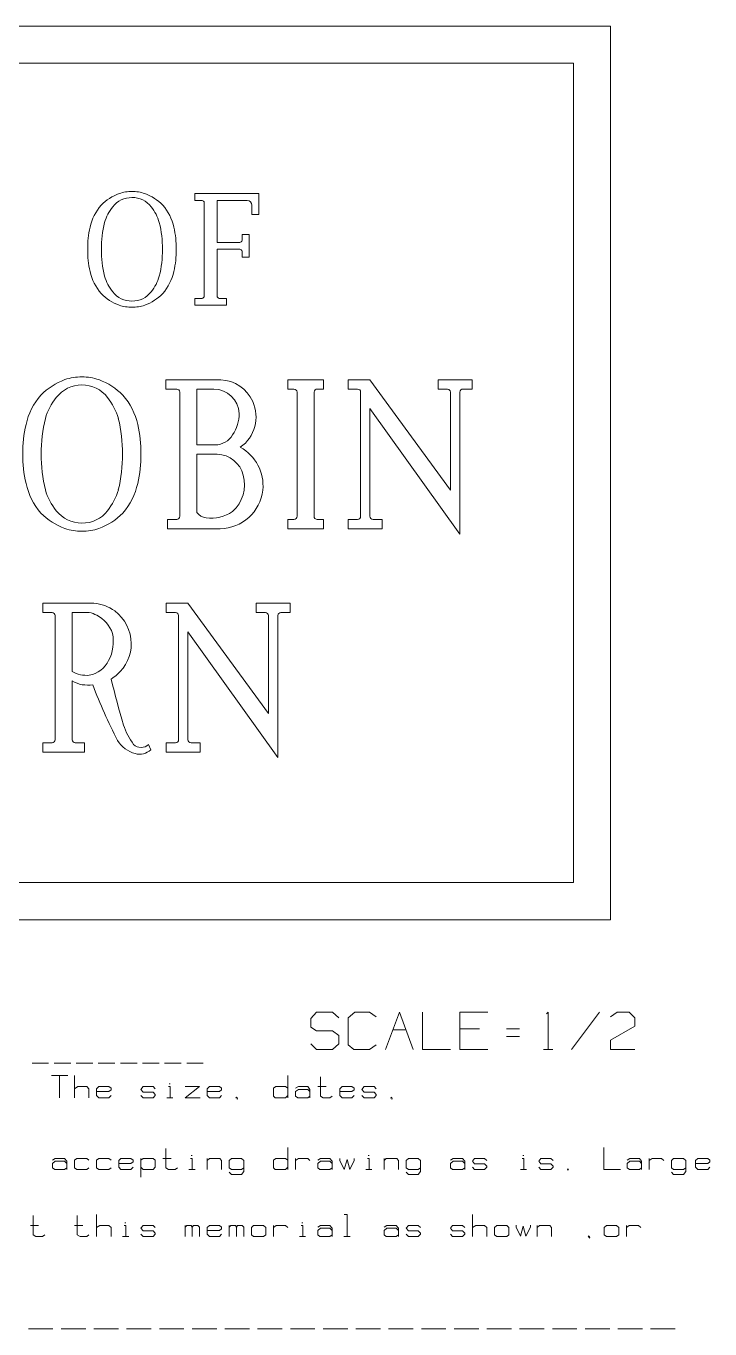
# Model space of a CAD drawing. Header units: inches. Extents: x -6.8 to 6.7, y -3 to 6.
# Drawn here: x 2.07 to 6.67, y -2.75 to 6 of the extents above; entities that cross this region are included whole.
import ezdxf

# ---------------------------------------------------------------- set-up
doc = ezdxf.new("R2010")
doc.units = ezdxf.units.IN
doc.header["$MEASUREMENT"] = 0

msp = doc.modelspace()

# ---------------------------------------------------------------- linework, layer by layer
at = {"color": 7, "linetype": 'Continuous', "lineweight": 5}
for p, q in [((6, 6), (-6, 6)), ((6, 0), (6, 6)), ((5.75, 5.75), (-5.75, 5.75)), ((5.75, 5.75), (5.75, 0.25)), ((3.208, 4.8281), (3.208, 4.875)), ((3.208, 4.875), (3.6377, 4.875)), ((3.2552, 4.8281), (3.208, 4.8281)), ((3.2702, 4.1876), (3.2702, 4.8131)), ((3.5596, 4.8285), (3.3565, 4.8285)), ((3.3565, 4.8285), (3.3565, 4.5473)), ((3.6377, 4.875), (3.6377, 4.7348)), ((3.5903, 4.7348), (3.5903, 4.797)), ((3.6377, 4.7348), (3.5903, 4.7348)), ((3.5239, 4.5623), (3.5239, 4.6012)), ((3.5239, 4.6012), (3.571, 4.6012)), ((3.571, 4.6012), (3.571, 4.4473)), ((3.3565, 4.5473), (3.5082, 4.5473)), ((3.5082, 4.5013), (3.3565, 4.5013)), ((3.3565, 4.5013), (3.3565, 4.1876)), ((3.5239, 4.4473), (3.5239, 4.4863)), ((3.571, 4.4473), (3.5239, 4.4473)), ((3.208, 4.125), (3.208, 4.1719)), ((3.208, 4.1719), (3.2552, 4.1719)), ((3.4186, 4.125), (3.208, 4.125)), ((3.3714, 4.1719), (3.4186, 4.1719)), ((3.4186, 4.1719), (3.4186, 4.125)), ((3.0126, 3.5625), (3.0126, 3.625)), ((3.0126, 3.625), (3.3816, 3.625)), ((3.8311, 3.5625), (3.8311, 3.625)), ((3.8311, 3.625), (4.0711, 3.625)), ((4.0711, 3.625), (4.0711, 3.5625)), ((4.2375, 3.5625), (4.2375, 3.625)), ((4.2375, 3.625), (4.3835, 3.625)), ((4.3835, 3.625), (4.9255, 2.885)), ((4.8415, 3.5625), (4.8415, 3.625)), ((4.8415, 3.625), (5.0705, 3.625)), ((5.0705, 3.625), (5.0705, 3.5625)), ((3.0856, 3.5625), (3.0126, 3.5625)), ((3.1056, 2.7085), (3.1056, 3.5425)), ((3.3346, 3.563), (3.2206, 3.563)), ((3.2206, 3.563), (3.2206, 3.188)), ((3.8731, 3.5625), (3.8311, 3.5625)), ((3.8941, 2.7085), (3.8941, 3.5425)), ((4.0081, 3.5425), (4.0081, 2.7085)), ((4.0711, 3.5625), (4.0291, 3.5625)), ((4.3005, 3.5625), (4.2375, 3.5625)), ((4.3205, 2.7085), (4.3205, 3.5425)), ((4.9045, 3.5625), (4.8415, 3.5625)), ((4.9255, 2.885), (4.9255, 3.5425)), ((4.9875, 3.5425), (4.9875, 2.588)), ((5.0705, 3.5625), (5.0085, 3.5625)), ((4.9875, 2.588), (4.3835, 3.432)), ((4.3835, 3.432), (4.3835, 2.7085)), ((3.2206, 3.188), (3.3436, 3.188)), ((3.3566, 3.125), (3.2206, 3.125)), ((3.2206, 3.125), (3.2206, 2.734)), ((3.0226, 2.625), (3.0226, 2.6875)), ((3.0226, 2.6875), (3.0856, 2.6875)), ((3.3766, 2.625), (3.0226, 2.625)), ((3.8311, 2.625), (3.8311, 2.6875)), ((3.8311, 2.6875), (3.8731, 2.6875)), ((4.0711, 2.625), (3.8311, 2.625)), ((4.0291, 2.6875), (4.0711, 2.6875)), ((4.0711, 2.6875), (4.0711, 2.625)), ((4.2375, 2.625), (4.2375, 2.6875)), ((4.2375, 2.6875), (4.3005, 2.6875)), ((4.4665, 2.625), (4.2375, 2.625)), ((4.4045, 2.6875), (4.4665, 2.6875)), ((4.4665, 2.6875), (4.4665, 2.625)), ((2.1848, 2.0625), (2.1848, 2.125)), ((2.1848, 2.125), (2.5288, 2.125)), ((3.0147, 2.0625), (3.0147, 2.125)), ((3.0147, 2.125), (3.1607, 2.125)), ((3.1607, 2.125), (3.7027, 1.385)), ((3.6187, 2.0625), (3.6187, 2.125)), ((3.6187, 2.125), (3.8477, 2.125)), ((3.8477, 2.125), (3.8477, 2.0625)), ((2.2478, 2.0625), (2.1848, 2.0625)), ((2.2678, 1.2085), (2.2678, 2.0425)), ((2.4978, 2.063), (2.3828, 2.063)), ((2.3828, 2.063), (2.3828, 1.667)), ((3.0777, 2.0625), (3.0147, 2.0625)), ((3.0977, 1.2085), (3.0977, 2.0425)), ((3.6817, 2.0625), (3.6187, 2.0625)), ((3.7027, 1.385), (3.7027, 2.0425)), ((3.7647, 2.0425), (3.7647, 1.088)), ((3.8477, 2.0625), (3.7857, 2.0625)), ((3.7647, 1.088), (3.1607, 1.932)), ((3.1607, 1.932), (3.1607, 1.2085)), ((2.3828, 1.604), (2.3828, 1.2085)), ((2.1848, 1.125), (2.1848, 1.1875)), ((2.1848, 1.1875), (2.2478, 1.1875)), ((2.4038, 1.1875), (2.4658, 1.1875)), ((2.4658, 1.1875), (2.4658, 1.125)), ((2.8948, 1.177), (2.9108, 1.141)), ((3.0147, 1.125), (3.0147, 1.1875)), ((3.0147, 1.1875), (3.0777, 1.1875)), ((3.1817, 1.1875), (3.2437, 1.1875)), ((3.2437, 1.1875), (3.2437, 1.125)), ((2.4658, 1.125), (2.1848, 1.125)), ((3.2437, 1.125), (3.0147, 1.125)), ((5.75, 0.25), (-5.75, 0.25)), ((-6, 0), (6, 0)), ((4.0246, -0.6206), (3.9871, -0.6643)), ((3.9871, -0.6643), (3.9871, -0.7206)), ((4.1309, -0.6206), (4.0246, -0.6206)), ((4.1746, -0.6581), (4.1309, -0.6206)), ((4.2809, -0.6206), (4.2371, -0.6581)), ((4.2371, -0.6581), (4.2371, -0.8393)), ((4.3809, -0.6206), (4.2809, -0.6206)), ((4.4246, -0.6518), (4.3809, -0.6206)), ((4.4871, -0.8706), (4.5809, -0.6206)), ((4.5809, -0.6206), (4.6746, -0.8706)), ((4.7371, -0.6206), (4.7371, -0.8706)), ((4.9871, -0.8706), (4.9871, -0.6206)), ((4.9871, -0.6206), (5.1746, -0.6206)), ((5.5684, -0.6331), (5.5809, -0.6206)), ((5.5809, -0.6206), (5.5809, -0.8706)), ((5.9246, -0.6206), (5.7371, -0.8706)), ((5.9996, -0.6518), (6.0434, -0.6206)), ((6.0434, -0.6206), (6.1246, -0.6206)), ((6.1246, -0.6206), (6.1621, -0.6581)), ((6.1621, -0.6581), (6.1621, -0.7143)), ((3.9871, -0.7206), (4.0246, -0.7456)), ((4.0246, -0.7456), (4.1309, -0.7456)), ((4.1309, -0.7456), (4.1746, -0.7768)), ((4.1746, -0.7768), (4.1746, -0.8331)), ((4.5371, -0.7393), (4.6246, -0.7393)), ((4.9871, -0.7331), (5.1184, -0.7331)), ((5.2996, -0.7331), (5.3871, -0.7331)), ((5.2996, -0.7831), (5.3871, -0.7831)), ((6.1621, -0.7143), (5.9996, -0.8081)), ((4.0246, -0.8706), (3.9871, -0.8331)), ((4.1309, -0.8706), (4.0246, -0.8706)), ((4.1746, -0.8331), (4.1309, -0.8706)), ((4.2371, -0.8393), (4.2746, -0.8706)), ((4.2746, -0.8706), (4.3809, -0.8706)), ((4.3809, -0.8706), (4.4246, -0.8393)), ((4.7371, -0.8706), (4.9246, -0.8706)), ((5.1746, -0.8706), (4.9871, -0.8706)), ((5.5496, -0.8706), (5.6121, -0.8706)), ((5.9996, -0.8081), (5.9996, -0.8706)), ((5.9996, -0.8706), (6.1621, -0.8706)), ((2.1131, -0.9622), (2.2244, -0.9622)), ((2.2616, -0.9622), (2.3729, -0.9622)), ((2.4101, -0.9622), (2.5214, -0.9622)), ((2.5586, -0.9622), (2.6699, -0.9622)), ((2.7071, -0.9622), (2.8184, -0.9622)), ((2.8556, -0.9622), (2.9669, -0.9622)), ((3.0041, -0.9622), (3.1154, -0.9622)), ((3.1526, -0.9622), (3.2639, -0.9622)), ((2.243, -1.0467), (2.3544, -1.0467)), ((2.2987, -1.0467), (2.2987, -1.1952)), ((2.3989, -1.1952), (2.3989, -1.0467)), ((3.832, -1.0467), (3.832, -1.1952)), ((2.3989, -1.1358), (2.4212, -1.1209)), ((2.4212, -1.1209), (2.4806, -1.1209)), ((2.4806, -1.1209), (2.4955, -1.1358)), ((2.4955, -1.1358), (2.4955, -1.1952)), ((2.5623, -1.1209), (2.5474, -1.1358)), ((2.5474, -1.1358), (2.5474, -1.1803)), ((2.6291, -1.1209), (2.5623, -1.1209)), ((2.644, -1.1321), (2.6291, -1.1209)), ((2.644, -1.1432), (2.644, -1.1321)), ((2.8593, -1.1209), (2.8444, -1.1395)), ((2.9261, -1.1209), (2.8593, -1.1209)), ((2.941, -1.1358), (2.9261, -1.1209)), ((3.0301, -1.1209), (3.0412, -1.1209)), ((3.0338, -1.1024), (3.0412, -1.1024)), ((3.0412, -1.1209), (3.0412, -1.1952)), ((3.1414, -1.1209), (3.238, -1.1209)), ((3.238, -1.1209), (3.1414, -1.1952)), ((3.3048, -1.1209), (3.2899, -1.1358)), ((3.2899, -1.1358), (3.2899, -1.1803)), ((3.3716, -1.1209), (3.3048, -1.1209)), ((3.3865, -1.1321), (3.3716, -1.1209)), ((3.3865, -1.1432), (3.3865, -1.1321)), ((3.7354, -1.1321), (3.7503, -1.1209)), ((3.7354, -1.1358), (3.7354, -1.1321)), ((3.7354, -1.184), (3.7354, -1.1358)), ((3.7503, -1.1209), (3.8171, -1.1209)), ((3.8171, -1.1209), (3.832, -1.1321)), ((3.8839, -1.1321), (3.9025, -1.1209)), ((3.9025, -1.1209), (3.9656, -1.1209)), ((3.9656, -1.1209), (3.9805, -1.1395)), ((4.0324, -1.1209), (4.0881, -1.1209)), ((4.051, -1.0541), (4.051, -1.184)), ((4.1958, -1.1209), (4.1809, -1.1358)), ((4.1809, -1.1358), (4.1809, -1.1803)), ((4.2626, -1.1209), (4.1958, -1.1209)), ((4.2775, -1.1321), (4.2626, -1.1209)), ((4.2775, -1.1432), (4.2775, -1.1321)), ((4.3443, -1.1209), (4.3294, -1.1395)), ((4.4111, -1.1209), (4.3443, -1.1209)), ((4.426, -1.1358), (4.4111, -1.1209)), ((2.6291, -1.1543), (2.5474, -1.1543)), ((2.5474, -1.1803), (2.5623, -1.1952)), ((2.5623, -1.1952), (2.6291, -1.1952)), ((2.644, -1.1432), (2.6291, -1.1543)), ((2.6291, -1.1952), (2.644, -1.1803)), ((2.8444, -1.1395), (2.8593, -1.158)), ((2.8593, -1.1952), (2.8444, -1.1803)), ((2.8593, -1.158), (2.9224, -1.158)), ((2.9261, -1.1952), (2.8593, -1.1952)), ((2.9224, -1.158), (2.9261, -1.158)), ((2.9261, -1.158), (2.941, -1.1729)), ((2.941, -1.1803), (2.9261, -1.1952)), ((2.941, -1.1729), (2.941, -1.1803)), ((3.0189, -1.1952), (3.0598, -1.1952)), ((3.1414, -1.1952), (3.2417, -1.1952)), ((3.3716, -1.1543), (3.2899, -1.1543)), ((3.2899, -1.1803), (3.3048, -1.1952)), ((3.3048, -1.1952), (3.3716, -1.1952)), ((3.3865, -1.1432), (3.3716, -1.1543)), ((3.3716, -1.1952), (3.3865, -1.1803)), ((3.4867, -1.1915), (3.483, -1.1952)), ((3.483, -1.1952), (3.4867, -1.1989)), ((3.4904, -1.1952), (3.4867, -1.1915)), ((3.4867, -1.1989), (3.4904, -1.1952)), ((3.4904, -1.1952), (3.4941, -1.2026)), ((3.4941, -1.2026), (3.4904, -1.2063)), ((3.7466, -1.1952), (3.7354, -1.184)), ((3.8171, -1.1952), (3.7466, -1.1952)), ((3.832, -1.1803), (3.8171, -1.1952)), ((3.9025, -1.1395), (3.8839, -1.1543)), ((3.8839, -1.1543), (3.8839, -1.184)), ((3.8839, -1.184), (3.8988, -1.1952)), ((3.8988, -1.1952), (3.9656, -1.1952)), ((3.9656, -1.1395), (3.9025, -1.1395)), ((3.9805, -1.1543), (3.9656, -1.1395)), ((3.9656, -1.1952), (3.9805, -1.184)), ((3.9805, -1.1395), (3.9805, -1.1952)), ((4.051, -1.184), (4.0696, -1.1952)), ((4.0696, -1.1952), (4.1141, -1.1952)), ((4.1141, -1.1952), (4.129, -1.184)), ((4.2626, -1.1543), (4.1809, -1.1543)), ((4.1809, -1.1803), (4.1958, -1.1952)), ((4.1958, -1.1952), (4.2626, -1.1952)), ((4.2775, -1.1432), (4.2626, -1.1543)), ((4.2626, -1.1952), (4.2775, -1.1803)), ((4.3294, -1.1395), (4.3443, -1.158)), ((4.3443, -1.1952), (4.3294, -1.1803)), ((4.3443, -1.158), (4.4074, -1.158)), ((4.4111, -1.1952), (4.3443, -1.1952)), ((4.4074, -1.158), (4.4111, -1.158)), ((4.4111, -1.158), (4.426, -1.1729)), ((4.426, -1.1803), (4.4111, -1.1952)), ((4.426, -1.1729), (4.426, -1.1803)), ((4.5262, -1.1915), (4.5225, -1.1952)), ((4.5225, -1.1952), (4.5262, -1.1989)), ((4.5299, -1.1952), (4.5262, -1.1915)), ((4.5262, -1.1989), (4.5299, -1.1952)), ((4.5299, -1.1952), (4.5336, -1.2026)), ((4.5336, -1.2026), (4.5299, -1.2063)), ((3.0115, -1.5358), (3.0115, -1.6658)), ((3.832, -1.5284), (3.832, -1.6769)), ((5.9555, -1.5284), (5.9555, -1.6769)), ((2.2504, -1.6138), (2.269, -1.6026)), ((2.269, -1.6212), (2.2504, -1.6361)), ((2.2504, -1.6361), (2.2504, -1.6658)), ((2.269, -1.6026), (2.3321, -1.6026)), ((2.3321, -1.6212), (2.269, -1.6212)), ((2.3321, -1.6026), (2.347, -1.6212)), ((2.347, -1.6361), (2.3321, -1.6212)), ((2.347, -1.6212), (2.347, -1.6769)), ((2.4138, -1.6026), (2.3989, -1.6138)), ((2.3989, -1.6138), (2.3989, -1.6658)), ((2.4806, -1.6026), (2.4138, -1.6026)), ((2.4955, -1.6138), (2.4806, -1.6026)), ((2.5623, -1.6026), (2.5474, -1.6138)), ((2.5474, -1.6138), (2.5474, -1.6658)), ((2.6291, -1.6026), (2.5623, -1.6026)), ((2.644, -1.6138), (2.6291, -1.6026)), ((2.7108, -1.6026), (2.6959, -1.6175)), ((2.6959, -1.6175), (2.6959, -1.662)), ((2.7776, -1.6361), (2.6959, -1.6361)), ((2.6959, -1.662), (2.7108, -1.6769)), ((2.7776, -1.6026), (2.7108, -1.6026)), ((2.7925, -1.6138), (2.7776, -1.6026)), ((2.7925, -1.6249), (2.7776, -1.6361)), ((2.7776, -1.6769), (2.7925, -1.662)), ((2.7925, -1.6249), (2.7925, -1.6138)), ((2.8444, -1.6138), (2.8593, -1.6026)), ((2.8444, -1.7289), (2.8444, -1.6026)), ((2.8593, -1.6769), (2.8444, -1.662)), ((2.8593, -1.6026), (2.9261, -1.6026)), ((2.9261, -1.6026), (2.941, -1.6138)), ((2.941, -1.662), (2.9261, -1.6769)), ((2.941, -1.6138), (2.941, -1.662)), ((2.9929, -1.6026), (3.0486, -1.6026)), ((3.1786, -1.6026), (3.1897, -1.6026)), ((3.1823, -1.5841), (3.1897, -1.5841)), ((3.1897, -1.6026), (3.1897, -1.6769)), ((3.2899, -1.6026), (3.2899, -1.6769)), ((3.2899, -1.6175), (3.3048, -1.6026)), ((3.3048, -1.6026), (3.3753, -1.6026)), ((3.3753, -1.6026), (3.3865, -1.6175)), ((3.3865, -1.6175), (3.3865, -1.6769)), ((3.4533, -1.6026), (3.4384, -1.6175)), ((3.4384, -1.6175), (3.4384, -1.6658)), ((3.5201, -1.6026), (3.4533, -1.6026)), ((3.535, -1.6175), (3.5201, -1.6026)), ((3.535, -1.6175), (3.535, -1.6806)), ((3.7354, -1.6138), (3.7503, -1.6026)), ((3.7354, -1.6175), (3.7354, -1.6138)), ((3.7354, -1.6658), (3.7354, -1.6175)), ((3.7503, -1.6026), (3.8171, -1.6026)), ((3.8171, -1.6026), (3.832, -1.6138)), ((3.832, -1.662), (3.8171, -1.6769)), ((3.8839, -1.6769), (3.8839, -1.6026)), ((3.8839, -1.6175), (3.9025, -1.6026)), ((3.9025, -1.6026), (3.9656, -1.6026)), ((3.9656, -1.6026), (3.9805, -1.6175)), ((4.0324, -1.6138), (4.051, -1.6026)), ((4.051, -1.6212), (4.0324, -1.6361)), ((4.0324, -1.6361), (4.0324, -1.6658)), ((4.051, -1.6026), (4.1141, -1.6026)), ((4.1141, -1.6212), (4.051, -1.6212)), ((4.1141, -1.6026), (4.129, -1.6212)), ((4.129, -1.6361), (4.1141, -1.6212)), ((4.129, -1.6212), (4.129, -1.6769)), ((4.1809, -1.6026), (4.1809, -1.6175)), ((4.1809, -1.6175), (4.2106, -1.6769)), ((4.2106, -1.6769), (4.2292, -1.6101)), ((4.2292, -1.6101), (4.2478, -1.6769)), ((4.2478, -1.6769), (4.2775, -1.6175)), ((4.2775, -1.6175), (4.2775, -1.6026)), ((4.3666, -1.6026), (4.3777, -1.6026)), ((4.3703, -1.5841), (4.3777, -1.5841)), ((4.3777, -1.6026), (4.3777, -1.6769)), ((4.4779, -1.6026), (4.4779, -1.6769)), ((4.4779, -1.6175), (4.4928, -1.6026)), ((4.4928, -1.6026), (4.5633, -1.6026)), ((4.5633, -1.6026), (4.5745, -1.6175)), ((4.5745, -1.6175), (4.5745, -1.6769)), ((4.6413, -1.6026), (4.6264, -1.6175)), ((4.6264, -1.6175), (4.6264, -1.6658)), ((4.7081, -1.6026), (4.6413, -1.6026)), ((4.723, -1.6175), (4.7081, -1.6026)), ((4.723, -1.6175), (4.723, -1.6806)), ((4.9234, -1.6138), (4.942, -1.6026)), ((4.942, -1.6212), (4.9234, -1.6361)), ((4.9234, -1.6361), (4.9234, -1.6658)), ((4.942, -1.6026), (5.0051, -1.6026)), ((5.0051, -1.6212), (4.942, -1.6212)), ((5.0051, -1.6026), (5.02, -1.6212)), ((5.02, -1.6361), (5.0051, -1.6212)), ((5.02, -1.6212), (5.02, -1.6769)), ((5.0868, -1.6026), (5.0719, -1.6212)), ((5.0719, -1.6212), (5.0868, -1.6398)), ((5.0868, -1.6769), (5.0719, -1.662)), ((5.1536, -1.6026), (5.0868, -1.6026)), ((5.0868, -1.6398), (5.1499, -1.6398)), ((5.1499, -1.6398), (5.1536, -1.6398)), ((5.1685, -1.6175), (5.1536, -1.6026)), ((5.1536, -1.6398), (5.1685, -1.6546)), ((5.1685, -1.662), (5.1536, -1.6769)), ((5.1685, -1.6546), (5.1685, -1.662)), ((5.4061, -1.6026), (5.4172, -1.6026)), ((5.4098, -1.5841), (5.4172, -1.5841)), ((5.4172, -1.6026), (5.4172, -1.6769)), ((5.5323, -1.6026), (5.5174, -1.6212)), ((5.5174, -1.6212), (5.5323, -1.6398)), ((5.5323, -1.6769), (5.5174, -1.662)), ((5.5991, -1.6026), (5.5323, -1.6026)), ((5.5323, -1.6398), (5.5954, -1.6398)), ((5.5954, -1.6398), (5.5991, -1.6398)), ((5.614, -1.6175), (5.5991, -1.6026)), ((5.5991, -1.6398), (5.614, -1.6546)), ((5.614, -1.662), (5.5991, -1.6769)), ((5.614, -1.6546), (5.614, -1.662)), ((6.1114, -1.6138), (6.13, -1.6026)), ((6.13, -1.6212), (6.1114, -1.6361)), ((6.1114, -1.6361), (6.1114, -1.6658)), ((6.13, -1.6026), (6.1931, -1.6026)), ((6.1931, -1.6212), (6.13, -1.6212)), ((6.1931, -1.6026), (6.208, -1.6212)), ((6.208, -1.6361), (6.1931, -1.6212)), ((6.208, -1.6212), (6.208, -1.6769)), ((6.2599, -1.6769), (6.2599, -1.6026)), ((6.2599, -1.6175), (6.2785, -1.6026)), ((6.2785, -1.6026), (6.3416, -1.6026)), ((6.3416, -1.6026), (6.3565, -1.6175)), ((6.4233, -1.6026), (6.4084, -1.6175)), ((6.4084, -1.6175), (6.4084, -1.6658)), ((6.4901, -1.6026), (6.4233, -1.6026)), ((6.505, -1.6175), (6.4901, -1.6026)), ((6.505, -1.6175), (6.505, -1.6806)), ((6.5858, -1.6026), (6.5709, -1.6175)), ((6.5709, -1.6175), (6.5709, -1.662)), ((6.6526, -1.6361), (6.5709, -1.6361)), ((6.5709, -1.662), (6.5858, -1.6769)), ((6.6526, -1.6026), (6.5858, -1.6026)), ((6.6675, -1.6138), (6.6526, -1.6026)), ((6.6675, -1.6249), (6.6526, -1.6361)), ((6.6526, -1.6769), (6.6675, -1.662)), ((6.6675, -1.6249), (6.6675, -1.6138)), ((2.2504, -1.6658), (2.2653, -1.6769)), ((2.2653, -1.6769), (2.3321, -1.6769)), ((2.3321, -1.6769), (2.347, -1.6658)), ((2.3989, -1.6658), (2.4138, -1.6769)), ((2.4138, -1.6769), (2.4806, -1.6769)), ((2.4806, -1.6769), (2.4955, -1.6658)), ((2.5474, -1.6658), (2.5623, -1.6769)), ((2.5623, -1.6769), (2.6291, -1.6769)), ((2.6291, -1.6769), (2.644, -1.6658)), ((2.7108, -1.6769), (2.7776, -1.6769)), ((2.9261, -1.6769), (2.8593, -1.6769)), ((3.0115, -1.6658), (3.0301, -1.6769)), ((3.0301, -1.6769), (3.0746, -1.6769)), ((3.0746, -1.6769), (3.0895, -1.6658)), ((3.1674, -1.6769), (3.2083, -1.6769)), ((3.4384, -1.6658), (3.4533, -1.6769)), ((3.4533, -1.7103), (3.4384, -1.6955)), ((3.4533, -1.6769), (3.5201, -1.6769)), ((3.5201, -1.7103), (3.4533, -1.7103)), ((3.5201, -1.6769), (3.535, -1.6658)), ((3.535, -1.6917), (3.5201, -1.7103)), ((3.535, -1.6806), (3.535, -1.6917)), ((3.7466, -1.6769), (3.7354, -1.6658)), ((3.8171, -1.6769), (3.7466, -1.6769)), ((4.0324, -1.6658), (4.0473, -1.6769)), ((4.0473, -1.6769), (4.1141, -1.6769)), ((4.1141, -1.6769), (4.129, -1.6658)), ((4.3554, -1.6769), (4.3963, -1.6769)), ((4.6264, -1.6658), (4.6413, -1.6769)), ((4.6413, -1.7103), (4.6264, -1.6955)), ((4.6413, -1.6769), (4.7081, -1.6769)), ((4.7081, -1.7103), (4.6413, -1.7103)), ((4.7081, -1.6769), (4.723, -1.6658)), ((4.723, -1.6917), (4.7081, -1.7103)), ((4.723, -1.6806), (4.723, -1.6917)), ((4.9234, -1.6658), (4.9383, -1.6769)), ((4.9383, -1.6769), (5.0051, -1.6769)), ((5.0051, -1.6769), (5.02, -1.6658)), ((5.1536, -1.6769), (5.0868, -1.6769)), ((5.3949, -1.6769), (5.4358, -1.6769)), ((5.5991, -1.6769), (5.5323, -1.6769)), ((5.7142, -1.6732), (5.7105, -1.6769)), ((5.7105, -1.6769), (5.7142, -1.6806)), ((5.7179, -1.6769), (5.7142, -1.6732)), ((5.7142, -1.6806), (5.7179, -1.6769)), ((5.9555, -1.6769), (6.0669, -1.6769)), ((6.1114, -1.6658), (6.1263, -1.6769)), ((6.1263, -1.6769), (6.1931, -1.6769)), ((6.1931, -1.6769), (6.208, -1.6658)), ((6.4084, -1.6658), (6.4233, -1.6769)), ((6.4233, -1.7103), (6.4084, -1.6955)), ((6.4233, -1.6769), (6.4901, -1.6769)), ((6.4901, -1.7103), (6.4233, -1.7103)), ((6.4901, -1.6769), (6.505, -1.6658)), ((6.505, -1.6917), (6.4901, -1.7103)), ((6.505, -1.6806), (6.505, -1.6917)), ((6.5858, -1.6769), (6.6526, -1.6769)), ((2.1205, -1.986), (2.1205, -2.1159)), ((2.4175, -1.986), (2.4175, -2.1159)), ((2.5474, -2.1271), (2.5474, -1.9786)), ((4.2106, -1.9786), (4.2292, -1.9786)), ((4.2292, -1.9786), (4.2292, -2.1271)), ((5.0719, -2.1271), (5.0719, -1.9786)), ((2.1019, -2.0528), (2.1576, -2.0528)), ((2.3989, -2.0528), (2.4546, -2.0528)), ((2.5474, -2.0677), (2.5697, -2.0528)), ((2.5697, -2.0528), (2.6291, -2.0528)), ((2.6291, -2.0528), (2.644, -2.0677)), ((2.644, -2.0677), (2.644, -2.1271)), ((2.7331, -2.0528), (2.7442, -2.0528)), ((2.7368, -2.0342), (2.7442, -2.0342)), ((2.7442, -2.0528), (2.7442, -2.1271)), ((2.8593, -2.0528), (2.8444, -2.0714)), ((2.8444, -2.0714), (2.8593, -2.0899)), ((2.9261, -2.0528), (2.8593, -2.0528)), ((2.8593, -2.0899), (2.9224, -2.0899)), ((2.9224, -2.0899), (2.9261, -2.0899)), ((2.941, -2.0677), (2.9261, -2.0528)), ((2.9261, -2.0899), (2.941, -2.1048)), ((3.1414, -2.0528), (3.1414, -2.1271)), ((3.1414, -2.0639), (3.1526, -2.0528)), ((3.1526, -2.0528), (3.1823, -2.0528)), ((3.1823, -2.0528), (3.1897, -2.0639)), ((3.1897, -2.0639), (3.1971, -2.0528)), ((3.1897, -2.0639), (3.1897, -2.1271)), ((3.1971, -2.0528), (3.2268, -2.0528)), ((3.2268, -2.0528), (3.238, -2.0639)), ((3.238, -2.0639), (3.238, -2.1271)), ((3.3048, -2.0528), (3.2899, -2.0677)), ((3.2899, -2.0677), (3.2899, -2.1122)), ((3.3716, -2.0862), (3.2899, -2.0862)), ((3.3716, -2.0528), (3.3048, -2.0528)), ((3.3865, -2.0639), (3.3716, -2.0528)), ((3.3865, -2.0751), (3.3716, -2.0862)), ((3.3865, -2.0751), (3.3865, -2.0639)), ((3.4384, -2.0528), (3.4384, -2.1271)), ((3.4384, -2.0639), (3.4496, -2.0528)), ((3.4496, -2.0528), (3.4793, -2.0528)), ((3.4793, -2.0528), (3.4867, -2.0639)), ((3.4867, -2.0639), (3.4941, -2.0528)), ((3.4867, -2.0639), (3.4867, -2.1271)), ((3.4941, -2.0528), (3.5238, -2.0528)), ((3.5238, -2.0528), (3.535, -2.0639)), ((3.535, -2.0639), (3.535, -2.1271)), ((3.6018, -2.0528), (3.5869, -2.0677)), ((3.5869, -2.0677), (3.5869, -2.1159)), ((3.6686, -2.0528), (3.6018, -2.0528)), ((3.6835, -2.0677), (3.6686, -2.0528)), ((3.6835, -2.1159), (3.6835, -2.0677)), ((3.7354, -2.1271), (3.7354, -2.0528)), ((3.7354, -2.0677), (3.754, -2.0528)), ((3.754, -2.0528), (3.8171, -2.0528)), ((3.8171, -2.0528), (3.832, -2.0677)), ((3.9211, -2.0528), (3.9322, -2.0528)), ((3.9248, -2.0342), (3.9322, -2.0342)), ((3.9322, -2.0528), (3.9322, -2.1271)), ((4.0324, -2.0639), (4.051, -2.0528)), ((4.051, -2.0714), (4.0324, -2.0862)), ((4.0324, -2.0862), (4.0324, -2.1159)), ((4.051, -2.0528), (4.1141, -2.0528)), ((4.1141, -2.0714), (4.051, -2.0714)), ((4.1141, -2.0528), (4.129, -2.0714)), ((4.129, -2.0862), (4.1141, -2.0714)), ((4.129, -2.0714), (4.129, -2.1271)), ((4.4779, -2.0639), (4.4965, -2.0528)), ((4.4965, -2.0714), (4.4779, -2.0862)), ((4.4779, -2.0862), (4.4779, -2.1159)), ((4.4965, -2.0528), (4.5596, -2.0528)), ((4.5596, -2.0714), (4.4965, -2.0714)), ((4.5596, -2.0528), (4.5745, -2.0714)), ((4.5745, -2.0862), (4.5596, -2.0714)), ((4.5745, -2.0714), (4.5745, -2.1271)), ((4.6413, -2.0528), (4.6264, -2.0714)), ((4.6264, -2.0714), (4.6413, -2.0899)), ((4.7081, -2.0528), (4.6413, -2.0528)), ((4.6413, -2.0899), (4.7044, -2.0899)), ((4.7044, -2.0899), (4.7081, -2.0899)), ((4.723, -2.0677), (4.7081, -2.0528)), ((4.7081, -2.0899), (4.723, -2.1048)), ((4.9383, -2.0528), (4.9234, -2.0714)), ((4.9234, -2.0714), (4.9383, -2.0899)), ((5.0051, -2.0528), (4.9383, -2.0528)), ((4.9383, -2.0899), (5.0014, -2.0899)), ((5.0014, -2.0899), (5.0051, -2.0899)), ((5.02, -2.0677), (5.0051, -2.0528)), ((5.0051, -2.0899), (5.02, -2.1048)), ((5.0719, -2.0677), (5.0942, -2.0528)), ((5.0942, -2.0528), (5.1536, -2.0528)), ((5.1536, -2.0528), (5.1685, -2.0677)), ((5.1685, -2.0677), (5.1685, -2.1271)), ((5.2353, -2.0528), (5.2204, -2.0677)), ((5.2204, -2.0677), (5.2204, -2.1159)), ((5.3021, -2.0528), (5.2353, -2.0528)), ((5.317, -2.0677), (5.3021, -2.0528)), ((5.317, -2.1159), (5.317, -2.0677)), ((5.3648, -2.0504), (5.3648, -2.0652)), ((5.3648, -2.0652), (5.3945, -2.1246)), ((5.3945, -2.1246), (5.4131, -2.0578)), ((5.4131, -2.0578), (5.4316, -2.1246)), ((5.4316, -2.1246), (5.4613, -2.0652)), ((5.4613, -2.0652), (5.4613, -2.0504)), ((5.5073, -2.0528), (5.5073, -2.1271)), ((5.5073, -2.0677), (5.5222, -2.0528)), ((5.5222, -2.0528), (5.5927, -2.0528)), ((5.5927, -2.0528), (5.6038, -2.0677)), ((5.6038, -2.0677), (5.6038, -2.1271)), ((5.9725, -2.0528), (5.9577, -2.0677)), ((5.9577, -2.0677), (5.9577, -2.1159)), ((6.0394, -2.0528), (5.9725, -2.0528)), ((6.0542, -2.0677), (6.0394, -2.0528)), ((6.0542, -2.1159), (6.0542, -2.0677)), ((6.1062, -2.1271), (6.1062, -2.0528)), ((6.1062, -2.0677), (6.1248, -2.0528)), ((6.1248, -2.0528), (6.1879, -2.0528)), ((6.1879, -2.0528), (6.2027, -2.0677)), ((2.1205, -2.1159), (2.1391, -2.1271)), ((2.1391, -2.1271), (2.1836, -2.1271)), ((2.1836, -2.1271), (2.1985, -2.1159)), ((2.4175, -2.1159), (2.4361, -2.1271)), ((2.4361, -2.1271), (2.4806, -2.1271)), ((2.4806, -2.1271), (2.4955, -2.1159)), ((2.7219, -2.1271), (2.7628, -2.1271)), ((2.8593, -2.1271), (2.8444, -2.1122)), ((2.9261, -2.1271), (2.8593, -2.1271)), ((2.941, -2.1122), (2.9261, -2.1271)), ((2.941, -2.1048), (2.941, -2.1122)), ((3.2899, -2.1122), (3.3048, -2.1271)), ((3.3048, -2.1271), (3.3716, -2.1271)), ((3.3716, -2.1271), (3.3865, -2.1122)), ((3.5869, -2.1159), (3.6018, -2.1271)), ((3.6018, -2.1271), (3.6686, -2.1271)), ((3.6686, -2.1271), (3.6835, -2.1159)), ((3.9099, -2.1271), (3.9508, -2.1271)), ((4.0324, -2.1159), (4.0473, -2.1271)), ((4.0473, -2.1271), (4.1141, -2.1271)), ((4.1141, -2.1271), (4.129, -2.1159)), ((4.2069, -2.1271), (4.2515, -2.1271)), ((4.4779, -2.1159), (4.4928, -2.1271)), ((4.4928, -2.1271), (4.5596, -2.1271)), ((4.5596, -2.1271), (4.5745, -2.1159)), ((4.6413, -2.1271), (4.6264, -2.1122)), ((4.7081, -2.1271), (4.6413, -2.1271)), ((4.723, -2.1122), (4.7081, -2.1271)), ((4.723, -2.1048), (4.723, -2.1122)), ((4.9383, -2.1271), (4.9234, -2.1122)), ((5.0051, -2.1271), (4.9383, -2.1271)), ((5.02, -2.1122), (5.0051, -2.1271)), ((5.02, -2.1048), (5.02, -2.1122)), ((5.2204, -2.1159), (5.2353, -2.1271)), ((5.2353, -2.1271), (5.3021, -2.1271)), ((5.3021, -2.1271), (5.317, -2.1159)), ((5.8526, -2.1233), (5.8489, -2.1271)), ((5.8489, -2.1271), (5.8526, -2.1308)), ((5.8563, -2.1271), (5.8526, -2.1233)), ((5.8526, -2.1308), (5.8563, -2.1271)), ((5.8563, -2.1271), (5.86, -2.1345)), ((5.86, -2.1345), (5.8563, -2.1382)), ((5.9577, -2.1159), (5.9725, -2.1271)), ((5.9725, -2.1271), (6.0394, -2.1271)), ((6.0394, -2.1271), (6.0542, -2.1159)), ((2.0888, -2.7477), (2.2538, -2.7477)), ((2.3088, -2.7477), (2.4738, -2.7477)), ((2.5288, -2.7477), (2.6938, -2.7477)), ((2.7488, -2.7477), (2.9138, -2.7477)), ((2.9688, -2.7477), (3.1338, -2.7477)), ((3.1888, -2.7477), (3.3538, -2.7477)), ((3.4088, -2.7477), (3.5738, -2.7477)), ((3.6288, -2.7477), (3.7938, -2.7477)), ((3.8488, -2.7477), (4.0138, -2.7477)), ((4.0688, -2.7477), (4.2338, -2.7477)), ((4.2888, -2.7477), (4.4538, -2.7477)), ((4.5088, -2.7477), (4.6738, -2.7477)), ((4.7288, -2.7477), (4.8938, -2.7477)), ((4.9488, -2.7477), (5.1138, -2.7477)), ((5.1688, -2.7477), (5.3338, -2.7477)), ((5.3888, -2.7477), (5.5538, -2.7477)), ((5.6088, -2.7477), (5.7738, -2.7477)), ((5.8288, -2.7477), (5.9938, -2.7477)), ((6.0488, -2.7477), (6.2138, -2.7477)), ((6.2688, -2.7477), (6.4338, -2.7477))]:
    msp.add_line(p, q, dxfattribs=at)
for centre, radius, start, end in [((2.823, 4.5489), 0.3497, 110.78442, 134.61462), ((2.784, 4.6862), 0.1626, 89.83124, 142.22793), ((2.7897, 4.595), 0.2952, 91.01902, 107.90551), ((2.7786, 4.5865), 0.3036, 72.34148, 88.89553), ((2.7867, 4.6898), 0.1591, 37.14652, 90.79428), ((2.7417, 4.5437), 0.3562, 45.49929, 68.77887), ((3.2548, 4.8127), 0.0154, 1.39743, 88.60261), ((3.5583, 4.7965), 0.032, 0.93464, 87.68472), ((2.8292, 4.5792), 0.3334, 139.01863, 167.85127), ((2.8846, 4.5996), 0.2953, 140.89561, 164.02677), ((2.6843, 4.5996), 0.2953, 15.97292, 39.1047), ((2.7397, 4.5792), 0.3334, 12.14873, 40.98137), ((3.0544, 4.5158), 0.5672, 166.38092, 181.51074), ((3.3575, 4.4981), 0.7785, 166.42339, 179.79691), ((2.2606, 4.507), 0.7286, 359.51089, 13.79801), ((2.5145, 4.5158), 0.5672, 358.48926, 13.61908), ((3.5086, 4.5626), 0.0154, 268.60268, 358.60293), ((3.0544, 4.4859), 0.5672, 178.48926, 193.61908), ((3.3575, 4.5036), 0.7785, 180.20309, 193.5766), ((2.2606, 4.4946), 0.7286, 346.202, 0.4891), ((2.5145, 4.4859), 0.5672, 346.38092, 1.51074), ((3.5086, 4.4859), 0.0154, 1.39707, 91.39732), ((2.8396, 4.4277), 0.3447, 192.63005, 220.50004), ((2.8846, 4.4021), 0.2953, 195.97322, 219.1044), ((2.6843, 4.4021), 0.2953, 320.89529, 344.02709), ((2.7293, 4.4277), 0.3447, 319.49996, 347.36995), ((2.823, 4.4527), 0.3497, 225.38547, 249.21551), ((2.7819, 4.3131), 0.1596, 217.57476, 270.90523), ((2.7886, 4.3097), 0.1562, 268.47274, 323.0473), ((2.7417, 4.4579), 0.3563, 291.2212, 314.50063), ((2.7808, 4.3665), 0.2542, 251.225, 270.8298), ((2.7878, 4.3731), 0.2608, 269.2597, 288.53205), ((3.2548, 4.1872), 0.0154, 271.39717, 1.3972), ((3.3717, 4.1871), 0.0153, 178.12937, 268.78945), ((2.4994, 3.1902), 0.4662, 110.78442, 134.61462), ((2.4474, 3.3733), 0.2168, 89.83124, 142.22793), ((2.455, 3.2516), 0.3936, 91.01902, 107.90551), ((2.4402, 3.2403), 0.4048, 72.34148, 88.89553), ((2.4509, 3.378), 0.2121, 37.14652, 90.79428), ((2.3911, 3.1833), 0.475, 45.49929, 68.77887), ((3.3714, 3.3803), 0.245, 23.77293, 87.62011), ((2.5076, 3.2305), 0.4446, 139.01863, 167.85127), ((2.5816, 3.2577), 0.3938, 140.89561, 164.02677), ((2.3145, 3.2577), 0.3937, 15.97292, 39.1047), ((2.3884, 3.2305), 0.4446, 12.14873, 40.98137), ((3.0851, 3.542), 0.0205, 1.39743, 88.60257), ((3.3325, 3.3912), 0.1718, 2.66564, 89.29386), ((3.8717, 3.5401), 0.0224, 6.16109, 86.63334), ((4.0286, 3.542), 0.0205, 88.60303, 178.60254), ((4.3, 3.542), 0.0205, 1.3975, 88.60258), ((4.9032, 3.5401), 0.0224, 6.16109, 86.63332), ((5.008, 3.542), 0.0205, 88.603, 178.6025), ((3.3686, 3.3756), 0.2494, 305.25783, 24.48474), ((3.2121, 3.1224), 1.0381, 166.42339, 179.79691), ((1.7495, 3.1344), 0.9715, 359.51089, 13.79801), ((3.2525, 3.3965), 0.2517, 325.80104, 0.62558), ((2.808, 3.146), 0.7562, 166.38092, 181.51074), ((2.088, 3.146), 0.7562, 358.48926, 13.61908), ((3.3418, 3.3268), 0.1388, 270.74297, 328.85219), ((3.3706, 2.9141), 0.2944, 354.33161, 61.16902), ((2.808, 3.1062), 0.7562, 178.48926, 193.61908), ((3.2121, 3.1298), 1.0381, 180.20309, 193.5766), ((1.7495, 3.1178), 0.9715, 346.202, 0.4891), ((2.088, 3.1062), 0.7562, 346.38092, 1.51074), ((3.3514, 2.9382), 0.1869, 14.19417, 88.40687), ((3.295, 2.9215), 0.2457, 312.38392, 14.73532), ((2.5215, 3.0286), 0.4596, 192.63005, 220.50004), ((2.3745, 3.0286), 0.4596, 319.49996, 347.36995), ((2.5816, 2.9945), 0.3938, 195.97322, 219.1044), ((2.3145, 2.9945), 0.3937, 320.89529, 344.02709), ((3.3733, 2.917), 0.292, 270.64062, 353.7077), ((2.4994, 3.062), 0.4662, 225.38547, 249.21551), ((2.4446, 2.8759), 0.2128, 217.57476, 270.90523), ((2.4536, 2.8713), 0.2083, 268.47274, 323.0473), ((2.3911, 3.0689), 0.475, 291.2212, 314.50063), ((3.2965, 2.7934), 0.0964, 218.03266, 261.68458), ((3.3166, 2.9521), 0.2564, 262.37863, 304.17416), ((2.4431, 2.947), 0.3389, 251.225, 270.8298), ((2.4525, 2.9558), 0.3477, 269.2597, 288.53205), ((3.0851, 2.708), 0.0205, 271.39721, 1.3972), ((3.8718, 2.7097), 0.0223, 273.21545, 356.78453), ((4.0286, 2.708), 0.0205, 178.60283, 271.39719), ((4.3, 2.708), 0.0205, 271.39719, 1.39713), ((4.404, 2.708), 0.0205, 178.60287, 271.39713), ((2.5074, 1.8531), 0.2728, 53.73636, 85.51082), ((2.2473, 2.042), 0.0205, 1.3975, 88.60258), ((2.4423, 1.8416), 0.2282, 62.46395, 75.92247), ((2.4505, 1.8524), 0.2148, 18.89088, 63.08075), ((2.497, 1.8483), 0.2829, 1.15694, 52.59932), ((3.0772, 2.042), 0.0205, 1.3975, 88.60258), ((3.6804, 2.0401), 0.0224, 6.16109, 86.63332), ((3.7852, 2.042), 0.0205, 88.603, 178.6025), ((2.388, 1.8671), 0.2714, 332.07569, 11.6641), ((2.5071, 1.8529), 0.2727, 310.66729, 0.23743), ((2.4816, 1.8369), 0.1966, 239.80695, 274.71373), ((2.4624, 1.8223), 0.1848, 281.04754, 333.53382), ((2.4965, 1.7994), 0.2261, 239.81162, 258.33939), ((2.4945, 1.8825), 0.3076, 261.82778, 274.89905), ((6.5805, 3.1593), 4.3576, 201.30592, 206.67605), ((2.4308, 1.943), 0.3908, 303.20212, 310.53763), ((8.6156, 3.0542), 6.1416, 193.54263, 196.52785), ((3.1552, 1.4478), 0.45, 198.2317, 216.99435), ((2.2473, 1.208), 0.0205, 271.39719, 1.39713), ((2.4033, 1.208), 0.0205, 178.60273, 271.39727), ((2.8641, 1.3183), 0.2115, 213.03688, 253.99758), ((2.8453, 1.2247), 0.0687, 223.93337, 316.06663), ((2.8348, 1.2229), 0.1117, 254.95678, 312.85877), ((3.0772, 1.208), 0.0205, 271.39719, 1.39713), ((3.1812, 1.208), 0.0205, 178.60287, 271.39713)]:
    msp.add_arc(centre, radius, start, end, dxfattribs=at)

doc.saveas('drawing.dxf')
